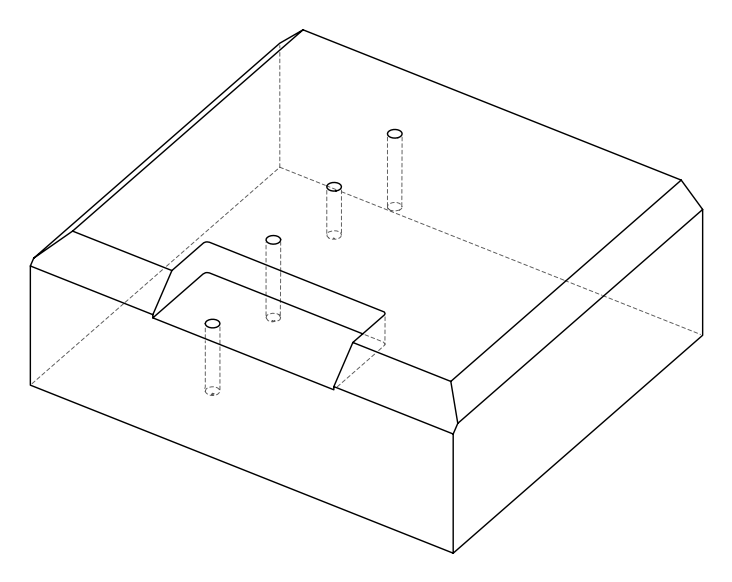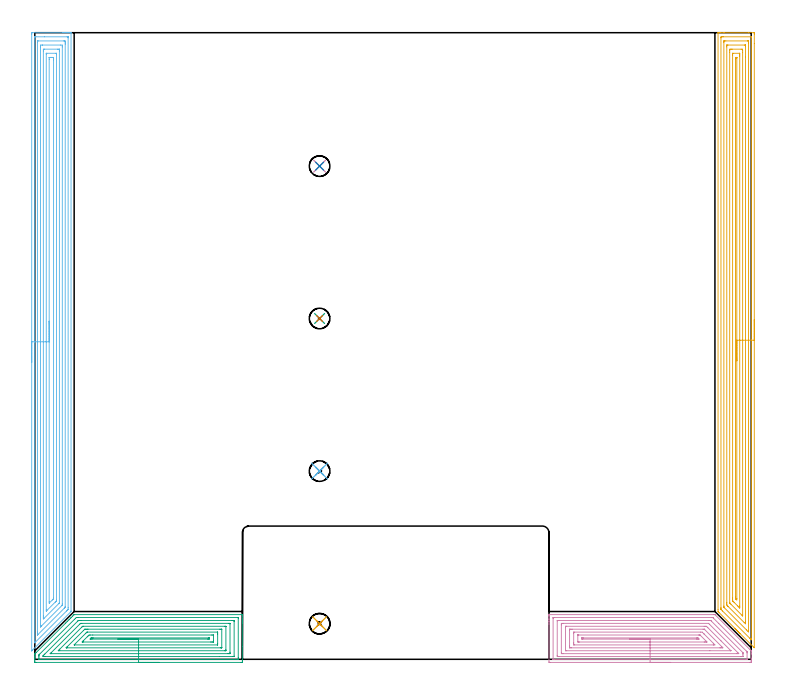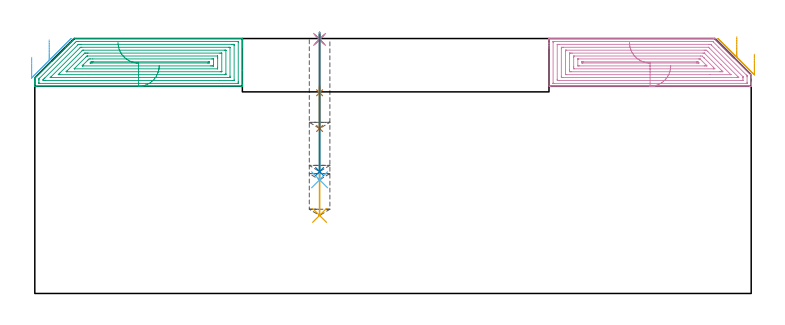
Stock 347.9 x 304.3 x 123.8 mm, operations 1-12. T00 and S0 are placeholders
(PLAN: 13 operations, 3 tool changes, 208.3 min)
(1 SPOT_DRILL | STEP1POCKET | NXT0321_9005460120000 | 0.03 min | 2816 mm3)
(2 SPOT_DRILL_1 | STEP1POCKET_1 | NXT0321_9005460120000 | 0.03 min | 1 mm3)
(3 SPOT_DRILL_2 | STEP1POCKET_2 | NXT0321_9005460120000 | 0.03 min | 1 mm3)
(4 SPOT_DRILL_3 | STEP1POCKET_3 | NXT0321_9005460120000 | 0.03 min | 5 mm3)
(5 DRILL_BLIND_HOLE_INTO_CENTER | STEP1POCKET | UGT0301_032 | 0.25 min | 4591 mm3)
(6 DRILL_BLIND_HOLE_INTO_CENTER_1 | STEP1POCKET_1 | UGT0301_032 | 0.28 min | 5210 mm3)
(7 DRILL_BLIND_HOLE_INTO_CENTER_2 | STEP1POCKET_2 | UGT0301_032 | 0.18 min | 3263 mm3)
(8 DRILL_BLIND_HOLE_INTO_CENTER_3 | STEP1POCKET_3 | UGT0301_032 | 0.27 min | 4898 mm3)
(9 AREA_MILL | FG_CHAMFER_SURFACE | UGT0205_001 | 6.94 min | 29267 mm3)
(10 AREA_MILL_1 | FG_CHAMFER_SURFACE_1 | UGT0205_001 | 6.83 min | 28598 mm3)
(11 AREA_MILL_2 | FG_CHAMFER_SURFACE_2 | UGT0205_001 | 16.46 min | 44478 mm3)
(12 AREA_MILL_3 | FG_CHAMFER_SURFACE_3 | UGT0205_001 | 16.64 min | 52494 mm3)
(13 MILL_SLOT | SLOT_PARTIAL_RECTANGULAR | NXT0201_008 | Follow Part, ap 1.5, ae 75% | 160.34 min | 242126 mm3)
(TOOL NXT0321_9005460120000 | NC Spot Drill, 142deg, 12mm, Carbide, Uncoated | D12 PA142 FL30 Z2)
(TOOL UGT0301_032 | Twist Drill 10 mm | D10 PA118 FL87 Z2)
(TOOL UGT0205_001 | Chamfer Mill 20 x 3 x 45 deg. | D20 FL50 Z2)
(TOOL NXT0201_008 | ENDMILL 6mm [2P460-0600-NA 1630] | D6 FL26 Z6)
(OP 1 SPOT_DRILL)
G17 G21 G94 G90
T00 M6
G54
G17 G0 G90 X138.3 Y17.3 S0 M3
G43 Z133.8 H0
G94 G81 G98 Z97.47 F250. R100.9
G80
M5
M2
(OP 2 SPOT_DRILL_1)
G17 G21 G94 G90
T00 M6
G54
G17 G0 G90 X138.3 Y91.4 S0 M3
G43 Z133.8 H0
G94 G81 G98 Z123.37 F250. R126.8
G80
M5
M2
(OP 3 SPOT_DRILL_2)
G17 G21 G94 G90
T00 M6
G54
G17 G0 G90 X138.3 Y165.5 S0 M3
G43 Z133.8 H0
G94 G81 G98 Z123.37 F250. R126.8
G80
M5
M2
(OP 4 SPOT_DRILL_3)
G17 G21 G94 G90
T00 M6
G54
G17 G0 G90 X138.3 Y239.5 S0 M3
G43 Z133.8 H0
G94 G81 G98 Z123.37 F250. R126.8
G80
M5
M2
(OP 5 DRILL_BLIND_HOLE_INTO_CENTER)
G17 G21 G94 G90
T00 M6
G54
G17 G0 G90 X138.3 Y17.3 S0 M3
G43 Z133.8 H0
G94 G81 G98 Z37.9 F250. R99.9
G80
M5
M2
(OP 6 DRILL_BLIND_HOLE_INTO_CENTER_1)
G17 G21 G94 G90
T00 M6
G54
G17 G0 G90 X138.3 Y91.4 S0 M3
G43 Z133.8 H0
G94 G81 G98 Z55.2 F250. R125.8
G80
M5
M2
(OP 7 DRILL_BLIND_HOLE_INTO_CENTER_2)
G17 G21 G94 G90
T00 M6
G54
G17 G0 G90 X138.3 Y165.5 S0 M3
G43 Z133.8 H0
G94 G81 G98 Z80.1 F250. R125.8
G80
M5
M2
(OP 8 DRILL_BLIND_HOLE_INTO_CENTER_3)
G17 G21 G94 G90
T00 M6
G54
G17 G0 G90 X138.3 Y239.5 S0 M3
G43 Z133.8 H0
G94 G81 G98 Z59.2 F250. R125.8
G80
M5
M2
(OP 9 AREA_MILL)
G17 G21 G94 G90
T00 M6
G54
G17 G0 G90 X60.4 Y-1.5 S1061 M3
G43 Z133.8 H0
Z110.6
G94 G1 X60.362 Z109.728 F250.
X60.248 Z108.864
X60.059 Z108.012
X59.797 Z107.18
X59.463 Z106.374
X59.06 Z105.6
X58.592 Z104.864
X58.06 Z104.172
X57.471 Z103.529
X56.828 Z102.94
X56.136 Z102.408
X55.4 Z101.94
X54.626 Z101.537
X53.82 Z101.203
X52.988 Z100.941
X52.136 Z100.752
X51.272 Z100.638
X50.4 Z100.6
X0.569
X0.054 Y-1.493 Z100.602
X0.008 Y-1.49 Z100.604
X0. Y-0.98 Z101.114
Y-0.34 Z101.757
Y-0.093 Z102.003
Y0.546 Z102.643
Y0.793 Z102.889
Y1.287 Z103.386
Y2.072 Z104.171
X0.008 Y2.566 Z104.664
X0.01 Y2.599 Z104.696
X0.124 Y2.726 Z104.822
X0.259 Y2.861 Z104.957
X0.606 Y3.207 Z105.306
X14.831 Y17.431 Z119.531
X15.032 Y17.634 Z119.731
X15.707 Y18.307 Z120.407
X15.919 Y18.521 Z120.617
X16.583 Y19.183 Z121.283
X16.805 Y19.407 Z121.503
X17.459 Y20.059 Z122.159
X17.691 Y20.293 Z122.389
X18.335 Y20.935 Z123.035
X18.366 Y20.966 Z123.066
X19.023 Y21.623 Z123.722
X19.069 Y21.668 Z123.762
X19.105 Y21.698 Z123.785
X19.256 Y21.7 Z123.8
X100.676
X100.787 Y21.697 Z123.789
X100.794 Y21.68 Z123.771
X100.796 Y21.666 Z123.758
X100.799 Y21.412 Z123.511
Y20.689 Z122.789
Y19.897 Z121.996
Y19.407 Z121.503
Y19.162 Z121.259
Y18.521 Z120.617
Y18.275 Z120.373
Y17.634 Z119.728
X100.8 Y6.271 Z108.368
Y-0.66 Z101.437
X100.797 Y-0.98 Z101.117
X100.792 Y-1.491 Z100.605
X100.747 Y-1.494 Z100.603
X100.231 Y-1.5 Z100.6
X50.4
Y-0.086 Z102.014
X2.341
X2.128 Y-0.082 Z102.018
X2.024 Y-0.079 Z102.021
X2.009 Y-0.075 Z102.025
X2.006 Y-0.059 Z102.041
X2.003 Y-0.029 Z102.071
X2.001 Y0.042 Z102.142
X2. Y0.254 Z102.354
Y1.14 Z103.24
X2.002 Y1.679 Z103.779
X2.004 Y2.023 Z104.123
X2.01 Y2.14 Z104.24
X2.083 Y2.221 Z104.321
X2.349 Y2.498 Z104.598
X19.256 Y19.406 Z121.506
X19.704 Y19.847 Z121.947
X20.145 Y20.279 Z122.379
X20.157 Y20.282 Z122.382
X21.035 Y20.286 Z122.386
X98.459
X98.672 Y20.282 Z122.382
X98.776 Y20.279 Z122.379
X98.79 Y20.275 Z122.375
X98.793 Y20.258 Z122.358
X98.797 Y20.229 Z122.329
X98.798 Y20.159 Z122.259
X98.799 Y19.947 Z122.047
Y0.793 Z102.893
X98.797 Y0.448 Z102.548
X98.79 Y0.099 Z102.199
X98.773 Y-0.079 Z102.021
X98.672 Y-0.082 Z102.018
X98.444 Y-0.086 Z102.014
X50.4
Y1.328 Z103.428
X5.018 Y1.329 Z103.429
X4.667 Y1.33 Z103.43
X4.128 Y1.334 Z103.434
X4.021 Y1.335 Z103.435
X4.01 Y1.552 Z103.652
Y1.679 Z103.779
X4.059 Y1.748 Z103.848
X4.128 Y1.825 Z103.925
X4.498 Y2.198 Z104.298
X4.865 Y2.566 Z104.666
X20.928 Y18.628 Z120.728
X21.035 Y18.733 Z120.833
X21.175 Y18.864 Z120.964
X21.304 Y18.866 Z120.966
X21.574 Y18.87 Z120.97
X21.925 Y18.871 Z120.971
X22.463
X95.782
X96.321 Y18.87 Z120.97
X96.672 Y18.867 Z120.967
X96.779 Y18.865 Z120.965
X96.791 Y18.647 Z120.747
X96.796 Y18.521 Z120.621
X96.799 Y18.394 Z120.494
Y1.553 Z103.653
X96.794 Y1.424 Z103.524
X96.79 Y1.344 Z103.444
X96.758 Y1.335 Z103.435
X96.672 Y1.334 Z103.434
X96.133 Y1.329 Z103.429
X89.639 Y1.328 Z103.428
X50.4
Y2.743 Z104.843
X8.006
X7.688 Y2.744 Z104.844
X7.507 Y2.746 Z104.846
X7.504 Y2.748 Z104.848
X7.503 Y2.75 Z104.85
X7.51 Y2.76 Z104.86
X7.688 Y2.939 Z105.039
X7.945 Y3.196 Z105.296
X21.925 Y17.175 Z119.275
X22.159 Y17.401 Z119.501
X22.204 Y17.443 Z119.543
X22.282 Y17.45 Z119.55
X22.459 Y17.453 Z119.553
X22.815 Y17.456 Z119.556
X94.18 Y17.457 Z119.557
X94.745 Y17.455 Z119.555
X94.777 Y17.453 Z119.553
X94.788 Y17.451 Z119.551
X94.791 Y17.436 Z119.536
X94.796 Y17.352 Z119.452
X94.798 Y17.181 Z119.281
X94.8 Y3.452 Z105.552
X94.797 Y3.055 Z105.155
X94.794 Y2.856 Z104.956
X94.79 Y2.759 Z104.859
X94.782 Y2.749 Z104.849
X94.761 Y2.747 Z104.847
X94.713 Y2.744 Z104.844
X94.002 Y2.743 Z104.843
X93.825
X50.4
Y4.157 Z106.257
X12.137
X11.426 Y4.161 Z106.261
X11.415 Y4.163 Z106.263
X11.398 Y4.188 Z106.288
X11.543 Y4.339 Z106.439
X11.837 Y4.637 Z106.737
X12.137 Y4.939 Z107.039
X22.938 Y15.739 Z117.839
X23.061 Y15.861 Z117.961
X23.193 Y15.987 Z118.087
X23.24 Y16.03 Z118.13
X23.341 Y16.036 Z118.136
X23.524 Y16.041 Z118.141
X23.705 Y16.042 Z118.142
X92.222 Y16.043 Z118.143
X92.405 Y16.041 Z118.141
X92.768 Y16.036 Z118.136
X92.791 Y16.032 Z118.132
X92.794 Y16.022 Z118.122
X92.797 Y15.994 Z118.094
X92.799 Y15.943 Z118.043
Y15.861 Z117.961
Y4.65 Z106.75
X92.797 Y4.339 Z106.439
X92.793 Y4.195 Z106.295
X92.79 Y4.166 Z106.266
X92.709 Y4.162 Z106.262
X92.587 Y4.159 Z106.259
X92.405 Y4.157 Z106.257
X92.222
X50.4
Y5.571 Z107.671
X15.696 Y5.572 Z107.672
X15.346 Y5.574 Z107.674
X15.274 Y5.577 Z107.677
X15.239 Y5.58 Z107.68
X15.263 Y5.609 Z107.709
X15.285 Y5.634 Z107.734
X15.511 Y5.862 Z107.962
X15.696 Y6.049 Z108.149
X23.72 Y14.073 Z116.173
X24.167 Y14.515 Z116.615
X24.231 Y14.576 Z116.676
X24.269 Y14.61 Z116.71
X24.325 Y14.622 Z116.722
X24.595 Y14.625 Z116.725
X24.943 Y14.628 Z116.728
X25.484 Y14.629 Z116.729
X25.832
X89.901
X90.443 Y14.628 Z116.728
X90.793 Y14.626 Z116.726
X90.795 Y14.625 Z116.725
X90.798 Y14.621 Z116.721
X90.799 Y5.756 Z107.856
X90.797 Y5.637 Z107.737
X90.793 Y5.595 Z107.695
X90.789 Y5.577 Z107.677
X90.78 Y5.576 Z107.676
X90.714 Y5.573 Z107.673
X90.443 Y5.572 Z107.672
X90.095 Y5.571 Z107.671
X50.4
Y6.985 Z109.085
X19.267 Y6.986 Z109.086
X19.256
X19.107 Y6.998 Z109.098
X19.178 Y7.075 Z109.175
X19.256 Y7.157 Z109.257
X24.595 Y12.497 Z114.597
X24.95 Y12.848 Z114.948
X25.311 Y13.202 Z115.302
X25.473 Y13.214 Z115.314
X25.484
X88.651
X88.663 Y13.213 Z115.313
X88.789 Y13.202 Z115.302
X88.795 Y13.071 Z115.171
X88.799 Y12.316 Z114.416
Y12.18 Z114.28
Y7.749 Z109.849
X88.79 Y6.998 Z109.098
X88.674 Y6.987 Z109.087
X88.663 Y6.986 Z109.086
X50.4 Y6.985 Z109.085
Y8.4 Z110.5
X23.705
X23.186 Y8.401 Z110.501
X23.094 Y8.403 Z110.503
X23.001 Y8.406 Z110.506
X23.073 Y8.514 Z110.614
X23.321 Y8.77 Z110.87
X23.511 Y8.963 Z111.063
X23.705 Y9.158 Z111.258
X25.484 Y10.938 Z113.038
X25.731 Y11.184 Z113.284
X25.981 Y11.43 Z113.53
X26.181 Y11.622 Z113.722
X26.374 Y11.793 Z113.893
X26.894 Y11.798 Z113.898
X28.154 Y11.8 Z113.9
X85.994
X86.515 Y11.797 Z113.897
X86.704 Y11.793 Z113.893
X86.79 Y11.787 Z113.887
X86.798 Y11.515 Z113.615
X86.799 Y8.77 Z110.87
X86.797 Y8.57 Z110.67
X86.794 Y8.47 Z110.57
X86.79 Y8.421 Z110.521
X86.781 Y8.406 Z110.506
X86.738 Y8.405 Z110.505
X86.364 Y8.401 Z110.501
X85.994 Y8.4 Z110.5
X85.476
X50.4
Y9.814 Z111.914
X27.791
X27.264 Y9.815 Z111.915
X27.104 Y9.816 Z111.916
X26.839 Y9.82 Z111.92
X26.964 Y9.956 Z112.056
X27.117 Y10.116 Z112.216
X27.264 Y10.266 Z112.366
X27.358 Y10.353 Z112.453
X27.385 Y10.377 Z112.477
X27.428 Y10.38 Z112.48
X27.579 Y10.383 Z112.483
X28.154 Y10.386 Z112.486
X28.312
X84.372
X84.628 Y10.384 Z112.484
X84.755 Y10.381 Z112.481
X84.781 Y10.38 Z112.48
X84.79 Y10.366 Z112.466
X84.792 Y10.326 Z112.426
X84.791 Y9.969 Z112.069
X84.779 Y9.821 Z111.921
X84.214 Y9.815 Z111.915
X84.056 Y9.814 Z111.914
X50.4
X49.528 Z111.952
X48.664 Z112.066
X47.812 Z112.254
X46.98 Z112.517
X46.174 Z112.851
X45.4 Z113.253
X44.664 Z113.722
X43.972 Z114.253
X43.329 Z114.843
X42.74 Z115.486
X42.208 Z116.178
X41.74 Z116.914
X41.337 Z117.688
X41.003 Z118.493
X40.741 Z119.326
X40.552 Z120.177
X40.438 Z121.042
X40.4 Z121.914
G0 Z133.8
M5
M2
(OP 10 AREA_MILL_1)
G17 G21 G94 G90
T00 M6
G54
G17 G0 G90 X308.8 Y-1.5 S1061 M3
G43 Z133.8 H0
Z110.6
G94 G1 X308.762 Z109.728 F250.
X308.648 Z108.863
X308.459 Z108.012
X308.197 Z107.18
X307.863 Z106.374
X307.46 Z105.6
X306.991 Z104.864
X306.46 Z104.172
X305.871 Z103.529
X305.228 Z102.94
X304.536 Z102.408
X303.8 Z101.94
X303.026 Z101.537
X302.22 Z101.203
X301.388 Z100.941
X300.536 Z100.752
X299.672 Z100.638
X298.8 Z100.6
X250.276
X249.904 Y-1.496 Z100.602
X249.71 Y-1.491 Z100.605
X249.7 Y-1.293 Z100.804
Y17.061 Z119.156
Y17.634 Z119.728
Y18.26 Z120.357
Y18.521 Z120.617
Y19.147 Z121.243
Y19.407 Z121.503
Y19.928 Z122.027
Y20.659 Z122.758
Y21.18 Z123.278
Y21.395 Z123.493
X249.707 Y21.679 Z123.77
X249.71 Y21.697 Z123.788
X249.831 Y21.7 Z123.8
X329.517
X330.295 Y21.694 Z123.791
X330.374 Y21.626 Z123.725
X347.877 Y4.125 Z106.222
X347.89 Y4.1 Z106.197
X347.9 Y4.078 Z106.175
Y3.087 Z105.186
Y2.566 Z104.661
Y0.533 Z102.63
Y-0.093 Z102.001
Y-0.667 Z101.428
X347.897 Y-0.98 Z101.116
X347.892 Y-1.491 Z100.605
X347.84 Y-1.493 Z100.603
X347.324 Y-1.5 Z100.6
X298.8
Y-0.086 Z102.014
X252.057
X251.836 Y-0.083 Z102.017
X251.73 Y-0.08 Z102.02
X251.712 Y-0.079 Z102.021
X251.708 Y-0.064 Z102.036
X251.704 Y-0.032 Z102.068
X251.701 Y0.043 Z102.143
X251.7 Y19.762 Z121.862
X251.703 Y20.117 Z122.217
X251.706 Y20.218 Z122.318
X251.71 Y20.275 Z122.375
X251.728 Y20.279 Z122.379
X251.836 Y20.282 Z122.382
X252.064 Y20.286 Z122.386
X328.627
X329.076 Y20.284 Z122.384
X329.186 Y20.282 Z122.382
X329.239 Y20.279 Z122.379
X329.264 Y20.274 Z122.374
X329.301 Y20.24 Z122.34
X329.517 Y20.031 Z122.131
X332.147 Y17.403 Z119.503
X345.543 Y4.006 Z106.106
X345.815 Y3.726 Z105.826
X345.881 Y3.657 Z105.757
X345.89 Y3.57 Z105.67
X345.894 Y3.452 Z105.552
X345.899 Y3.098 Z105.198
X345.9 Y0.438 Z102.538
X345.897 Y0.083 Z102.183
X345.894 Y-0.018 Z102.082
X345.89 Y-0.076 Z102.024
X345.872 Y-0.079 Z102.021
X345.764 Y-0.082 Z102.018
X345.536 Y-0.086 Z102.014
X298.8
Y1.328 Z103.428
X254.728 Y1.329 Z103.429
X254.189 Y1.33 Z103.43
X253.837 Y1.333 Z103.433
X253.729 Y1.335 Z103.435
X253.71 Y1.543 Z103.643
X253.704 Y1.679 Z103.779
X253.701 Y1.816 Z103.916
Y18.656 Z120.756
X253.709 Y18.794 Z120.894
X253.715 Y18.865 Z120.965
X253.75 Y18.867 Z120.967
X253.837 Y18.869 Z120.969
X254.375 Y18.871 Z120.971
X254.728
X327.384
X327.736
X328.089 Y18.867 Z120.967
X328.188 Y18.864 Z120.964
X328.233 Y18.856 Z120.956
X328.26 Y18.833 Z120.933
X328.368 Y18.73 Z120.83
X328.58 Y18.521 Z120.621
X343.763 Y3.338 Z105.438
X343.854 Y3.239 Z105.339
X343.874 Y3.215 Z105.315
X343.89 Y3.158 Z105.258
X343.895 Y2.976 Z105.076
X343.899 Y2.703 Z104.803
X343.9 Y2.566 Z104.666
X343.899 Y1.544 Z103.644
X343.891 Y1.406 Z103.506
X343.885 Y1.335 Z103.435
X343.85 Y1.333 Z103.433
X343.763 Y1.331 Z103.431
X343.225 Y1.329 Z103.429
X342.872 Y1.328 Z103.428
X298.8
Y2.743 Z104.843
X256.508
X256.33 Y2.744 Z104.844
X255.763 Y2.75 Z104.85
X255.71 Y2.76 Z104.86
X255.705 Y2.843 Z104.943
X255.702 Y3.019 Z105.119
X255.7 Y3.371 Z105.471
Y16.748 Z118.848
X255.702 Y17.15 Z119.25
X255.705 Y17.351 Z119.451
X255.71 Y17.445 Z119.545
X255.803 Y17.451 Z119.551
X256.508 Y17.457 Z119.557
X256.686
X327.113
X327.157 Y17.454 Z119.554
X327.175 Y17.451 Z119.551
X327.217 Y17.422 Z119.522
X327.566 Y17.083 Z119.183
X327.736 Y16.915 Z119.015
X341.306 Y3.345 Z105.445
X341.515 Y3.132 Z105.232
X341.882 Y2.754 Z104.854
X341.798 Y2.749 Z104.849
X341.092 Y2.743 Z104.843
X340.914
X298.8
Y4.157 Z106.257
X258.289
X258.107 Y4.158 Z106.258
X257.742 Y4.164 Z106.264
X257.708 Y4.166 Z106.266
X257.706 Y4.175 Z106.275
X257.702 Y4.203 Z106.303
X257.7 Y4.255 Z106.355
Y4.339 Z106.439
Y15.561 Z117.661
X257.705 Y15.861 Z117.961
X257.71 Y16.007 Z118.107
X257.714 Y16.036 Z118.136
X257.803 Y16.039 Z118.139
X257.924 Y16.042 Z118.142
X258.107 Y16.043 Z118.143
X258.289
X325.065
X325.774 Y16.042 Z118.142
X325.956 Y16.04 Z118.14
X326.133 Y16.036 Z118.136
X326.328 Y15.861 Z117.961
X326.846 Y15.354 Z117.454
X333.245 Y8.957 Z111.057
X337.974 Y4.228 Z106.328
X338.012 Y4.187 Z106.287
X338.03 Y4.164 Z106.264
Y4.162 Z106.262
X338.016 Y4.16 Z106.26
X337.895 Y4.158 Z106.258
X327.848 Y4.157 Z106.257
X298.8
Y5.571 Z107.671
X260.612
X260.07 Y5.573 Z107.673
X259.716 Y5.577 Z107.677
X259.71 Y5.58 Z107.68
X259.703 Y5.59 Z107.69
X259.701 Y6.111 Z108.211
X259.7 Y6.479 Z108.579
Y14.089 Z116.189
X259.702 Y14.455 Z116.555
X259.707 Y14.579 Z116.679
X259.71 Y14.618 Z116.718
X259.733 Y14.622 Z116.722
X259.799 Y14.624 Z116.724
X260.07 Y14.628 Z116.728
X260.418 Y14.629 Z116.729
X260.96
X324.523
X325.065 Y14.627 Z116.727
X325.1 Y14.625 Z116.725
X325.116 Y14.622 Z116.722
X325.134 Y14.608 Z116.708
X325.213 Y14.536 Z116.636
X325.364 Y14.387 Z116.487
X333.64 Y6.111 Z108.211
X333.969 Y5.779 Z107.879
X334.159 Y5.578 Z107.678
X333.969 Y5.575 Z107.675
X333.62 Y5.573 Z107.673
X333.078 Y5.571 Z107.671
X332.731
X298.8
Y6.985 Z109.085
X261.862 Y6.986 Z109.086
X261.851 Y6.987 Z109.087
X261.71 Y6.998 Z109.098
X261.704 Y7.143 Z109.243
X261.7 Y7.884 Z109.984
Y8.034 Z110.134
X261.701 Y12.465 Z114.565
X261.71 Y13.202 Z115.302
X261.839 Y13.213 Z115.313
X261.851 Y13.214 Z115.314
X323.285
X324.089 Y13.202 Z115.302
X324.175 Y13.122 Z115.222
X324.987 Y12.316 Z114.416
X325.065 Y12.238 Z114.338
X329.517 Y7.785 Z109.885
X330.293 Y6.998 Z109.098
X329.529 Y6.985 Z109.085
X329.517
X298.8
Y8.4 Z110.5
X264.522
X264.002 Y8.401 Z110.501
X263.802 Y8.404 Z110.504
X263.713 Y8.406 Z110.506
X263.701 Y8.701 Z110.801
Y11.634 Z113.734
X263.703 Y11.736 Z113.836
X263.707 Y11.786 Z113.886
X263.709 Y11.793 Z113.893
X263.728 Y11.796 Z113.896
X263.777 Y11.798 Z113.898
X264.149 Y11.8 Z113.9
X322.394
X322.914 Y11.798 Z113.898
X323.005 Y11.796 Z113.896
X323.046 Y11.794 Z113.894
X323.139 Y11.707 Z113.807
X323.285 Y11.568 Z113.668
X326.082 Y8.77 Z110.87
X326.206 Y8.642 Z110.742
X326.434 Y8.406 Z110.506
X326.324 Y8.404 Z110.504
X325.956 Y8.401 Z110.501
X325.438 Y8.4 Z110.5
X325.065
X298.8
Y9.814 Z111.914
X266.144
X265.884 Y9.818 Z111.918
X265.756 Y9.821 Z111.921
X265.71 Y9.83 Z111.93
X265.708 Y9.871 Z111.971
X265.701 Y10.255 Z112.355
X265.704 Y10.318 Z112.418
X265.709 Y10.363 Z112.463
X265.713 Y10.38 Z112.48
X265.725 Y10.381 Z112.481
X265.877 Y10.384 Z112.484
X266.185 Y10.386 Z112.486
X266.302
X321.504
X321.663 Y10.385 Z112.485
X321.948 Y10.379 Z112.479
X322.015 Y10.377 Z112.477
X322.063 Y10.334 Z112.434
X322.124 Y10.276 Z112.376
X322.394 Y10.006 Z112.106
X322.523 Y9.869 Z111.969
X322.551 Y9.82 Z111.92
X322.394 Y9.817 Z111.917
X322.235 Y9.815 Z111.915
X321.661 Y9.814 Z111.914
X321.504
X298.8
X297.928 Z111.952
X297.063 Z112.066
X296.212 Z112.254
X295.38 Z112.517
X294.574 Z112.851
X293.8 Z113.253
X293.064 Z113.722
X292.372 Z114.253
X291.729 Z114.843
X291.14 Z115.486
X290.608 Z116.178
X290.14 Z116.914
X289.737 Z117.688
X289.403 Z118.493
X289.141 Z119.326
X288.952 Z120.177
X288.838 Z121.042
X288.8 Z121.914
G0 Z133.8
M5
M2
(OP 11 AREA_MILL_2)
G17 G21 G94 G90
T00 M6
G54
G17 G0 G90 X349.4 Y164.95 S1061 M3
G43 Z133.8 H0
Z116.2
G94 G1 Y164.912 Z115.328 F250.
Y164.798 Z114.463
Y164.609 Z113.612
Y164.347 Z112.78
Y164.013 Z111.974
Y163.61 Z111.2
Y163.142 Z110.464
Y162.61 Z109.772
Y162.021 Z109.129
Y161.378 Z108.54
Y160.686 Z108.008
Y159.95 Z107.54
Y159.176 Z107.137
Y158.37 Z106.803
Y157.538 Z106.541
Y156.686 Z106.352
Y155.822 Z106.238
Y154.95 Z106.2
Y5.771
X349.393 Y5.619 Z106.206
X349.23 Y5.771 Z106.369
X342.529 Y12.47 Z113.069
X342.361 Y12.637 Z113.234
X342.198 Y12.801 Z113.4
X342.082 Y12.917 Z113.516
X341.921 Y13.077 Z113.674
X341.764 Y13.235 Z113.834
X341.635 Y13.363 Z113.962
X341.48 Y13.517 Z114.115
X341.33 Y13.669 Z114.268
X341.189 Y13.81 Z114.409
X341.04 Y13.958 Z114.555
X340.896 Y14.103 Z114.702
X340.742 Y14.257 Z114.856
X340.6 Y14.398 Z114.996
X340.462 Y14.537 Z115.136
X340.296 Y14.703 Z115.302
X340.16 Y14.838 Z115.436
X340.028 Y14.971 Z115.57
X332.257 Y22.743 Z123.343
X331.813 Y23.19 Z123.787
X331.807 Y23.2 Z123.793
X331.8 Y24.083 Z123.8
Y304.13
X331.798 Y304.297 Z123.792
X331.799 Y304.298
X332.132 Y304.3 Z123.468
X332.445 Z123.155
X333.117 Z122.478
X334.333 Z121.264
X334.878 Z120.717
X346.695 Z108.903
X348.964 Z106.634
X349.238 Y304.298 Z106.359
X349.392 Y304.29 Z106.206
X349.399 Y304.134 Z106.199
X349.4 Y303.683 Z106.2
Y299.035
Y154.95
X347.986 Z107.614
Y9.89
X347.979 Y9.489 Z107.621
X347.968 Y9.493 Z107.632
X347.928 Y9.527 Z107.672
X347.891 Y9.561 Z107.709
X347.659 Y9.79 Z107.941
X347.203 Y10.247 Z108.397
X333.997 Y23.453 Z121.603
X333.369 Y24.083 Z122.231
X333.278 Y24.179 Z122.322
X333.225 Y24.237 Z122.375
X333.221 Y24.283 Z122.379
X333.218 Y24.48 Z122.382
X333.215 Y24.877 Z122.385
X333.214 Y24.976 Z122.386
X333.215 Y301.797 Z122.385
X333.216 Y301.896 Z122.384
X333.221 Y302.284 Z122.379
X333.604 Y302.295 Z121.996
X333.997 Y302.298 Z121.603
X334.48 Y302.3 Z121.12
X347.894 Y302.299 Z107.706
X347.926 Y302.298 Z107.674
X347.958 Y302.294 Z107.642
X347.979 Y302.29 Z107.621
X347.98 Y302.265 Z107.62
X347.985 Y301.996 Z107.615
X347.986 Y154.95 Z107.614
X346.572 Z109.028
X346.571 Y14.005 Z109.029
X346.566 Y13.363 Z109.034
X346.565 Y13.354 Z109.035
X346.544 Y13.363 Z109.056
X346.322 Y13.579 Z109.278
X345.642 Y14.257 Z109.958
X334.878 Y25.022 Z120.722
X334.669 Y25.234 Z120.931
X334.645 Y25.262 Z120.955
X334.635 Y25.275 Z120.965
X334.633 Y25.314 Z120.967
X334.63 Y25.448 Z120.97
X334.629 Y25.617 Z120.971
X334.628 Y25.87 Z120.972
X334.629 Y299.469 Z120.971
X334.631 Y300.11 Z120.969
X334.633 Y300.236 Z120.967
X334.636 Y300.289 Z120.964
X334.695 Y300.295 Z120.905
X334.878 Y300.298 Z120.722
X335.571 Y300.3 Z120.029
X346.135 Z109.465
X346.322 Y300.297 Z109.278
X346.51 Y300.292 Z109.09
X346.558 Y300.29 Z109.042
X346.565 Y300.259 Z109.035
X346.568 Y300.194 Z109.032
X346.57 Y300.11 Z109.03
X346.571 Y299.857 Z109.029
X346.572 Y299.216 Z109.028
Y154.95
X345.157 Z110.443
Y18.12
X345.155 Y17.83 Z110.445
X345.15 Y17.233 Z110.45
X344.562 Y17.789 Z111.038
X344.519 Y17.83 Z111.081
X336.638 Y25.711 Z118.962
X336.481 Y25.87 Z119.119
X336.319 Y26.041 Z119.281
X336.05 Y26.328 Z119.55
X336.046 Y26.47 Z119.554
X336.044 Y26.763 Z119.556
X336.043 Y27.367 Z119.557
Y27.656
Y297.43
X336.046 Y298.03 Z119.554
X336.05 Y298.235 Z119.55
X336.055 Y298.29 Z119.545
X336.103 Y298.293 Z119.497
X336.21 Y298.296 Z119.39
X336.638 Y298.3 Z118.962
X344.585 Z111.015
X344.992 Y298.296 Z110.608
X345.094 Y298.293 Z110.506
X345.141 Y298.29 Z110.459
X345.15 Y298.263 Z110.45
X345.152 Y298.166 Z110.448
X345.156 Y297.72 Z110.444
X345.157 Y292.392 Z110.443
Y154.95
X343.743 Z111.857
Y21.341
X343.736 Y21.081 Z111.864
X343.724 Y21.086 Z111.876
X343.681 Y21.124 Z111.919
X343.396 Y21.403 Z112.204
X338.035 Y26.763 Z117.565
X337.519 Y27.283 Z118.081
X337.476 Y27.331 Z118.124
X337.467 Y27.342 Z118.133
X337.463 Y27.385 Z118.137
X337.459 Y27.468 Z118.141
X337.457 Y27.593 Z118.143
Y27.656
Y294.813
X337.461 Y295.643 Z118.139
X337.463 Y295.7 Z118.137
X337.519 Y296.29 Z118.081
X337.756 Y296.296 Z117.844
X338.399 Y296.299 Z117.201
X338.632 Y296.3 Z116.968
X343.036 Y296.299 Z112.564
X343.681 Y296.29 Z111.919
X343.737 Y295.643 Z111.863
X343.74 Y295.584 Z111.86
X343.743 Y294.75 Z111.857
Y294.687
Y154.95
X342.329 Z113.271
Y25.87
X342.327 Y25.457 Z113.273
X342.323 Y24.976 Z113.277
X342.322 Y24.943 Z113.278
X342.279 Y24.976 Z113.321
X341.921 Y25.329 Z113.679
X341.378 Y25.87 Z114.222
X339.591 Y27.656 Z116.009
X339.279 Y27.969 Z116.321
X338.992 Y28.259 Z116.608
X338.921 Y28.334 Z116.679
X338.888 Y28.372 Z116.712
X338.878 Y28.413 Z116.722
X338.876 Y28.549 Z116.724
X338.872 Y28.963 Z116.728
X338.871 Y29.443 Z116.729
Y29.857
Y293.377
X338.873 Y293.857 Z116.727
X338.876 Y294.266 Z116.724
X338.878 Y294.289 Z116.722
X338.898 Y294.292 Z116.702
X338.952 Y294.296 Z116.648
X339.061 Y294.299 Z116.539
X342.183 Z113.417
X342.26 Y294.297 Z113.34
X342.305 Y294.292 Z113.295
X342.322 Y294.288 Z113.278
X342.323 Y294.27 Z113.277
X342.327 Y293.857 Z113.273
X342.329 Y293.443 Z113.271
Y292.963
Y154.95
X340.915 Z114.685
X340.914 Y29.571 Z114.686
X340.913 Y29.443 Z114.687
X340.908 Y28.822 Z114.692
X340.604 Y29.105 Z114.996
X340.431 Y29.273 Z115.169
X340.345 Y29.361 Z115.255
X340.304 Y29.405 Z115.296
X340.292 Y29.443 Z115.308
X340.285 Y30.336 Z115.315
Y291.304
X340.287 Y291.942 Z115.313
X340.288 Y292.07 Z115.312
X340.292 Y292.228 Z115.308
X340.304 Y292.29 Z115.296
X340.374 Y292.294 Z115.226
X340.487 Y292.297 Z115.113
X340.814 Y292.299 Z114.786
X340.877 Y292.295 Z114.723
X340.896 Y292.291 Z114.704
X340.908 Y292.286 Z114.692
X340.91 Y292.261 Z114.69
X340.913 Y292.199 Z114.687
X340.915 Y292.07 Z114.685
Y291.943
Y154.95
Y154.078 Z114.723
Y153.214 Z114.837
Y152.362 Z115.026
Y151.53 Z115.288
Y150.724 Z115.622
Y149.95 Z116.025
Y149.214 Z116.494
Y148.522 Z117.025
Y147.879 Z117.614
Y147.29 Z118.257
Y146.758 Z118.95
Y146.29 Z119.685
Y145.887 Z120.459
Y145.553 Z121.265
Y145.291 Z122.097
Y145.102 Z122.949
Y144.988 Z123.814
Y144.95 Z124.685
G0 Z133.8
M5
M2
(OP 12 AREA_MILL_3)
G17 G21 G94 G90
T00 M6
G54
G17 G0 G90 X-1.5 Y144.2 S1061 M3
G43 Z133.8 H0
Z114.7
G94 G1 Y144.238 Z113.828 F250.
Y144.352 Z112.963
Y144.541 Z112.112
Y144.803 Z111.28
Y145.137 Z110.474
Y145.54 Z109.7
Y146.008 Z108.964
Y146.539 Z108.272
Y147.129 Z107.629
Y147.772 Z107.04
Y148.464 Z106.508
Y149.2 Z106.04
Y149.974 Z105.637
Y150.78 Z105.303
Y151.612 Z105.041
Y152.463 Z104.852
Y153.328 Z104.738
Y154.2 Z104.7
Y303.694
X-1.497 Y303.973 Z104.702
X-1.492 Y304.29 Z104.706
X-1.17 Y304.3 Z105.028
X13.696 Z119.891
X14.303 Z120.497
X14.876 Z121.073
X15.196 Z121.393
X15.77 Z121.966
X16.09 Z122.285
X16.73 Z122.929
X17.158 Z123.357
X17.541 Y304.293 Z123.733
X17.597 Y304.29 Z123.788
X17.6 Y304.14 Z123.8
Y23.449
X17.598 Y23.205 Z123.787
X17.446 Y23.046 Z123.646
X-1.191 Y4.409 Z105.008
X-1.33 Y4.269 Z104.867
X-1.49 Y4.111 Z104.708
X-1.496 Y4.11 Z104.702
X-1.499 Y4.111 Z104.699
X-1.5 Y4.181 Z104.7
Y154.2
X-0.086 Z106.114
X-0.085 Y302.004 Z106.115
X-0.084 Y302.101 Z106.116
X-0.079 Y302.283 Z106.121
X0.01 Y302.29 Z106.21
X0.514 Y302.298 Z106.714
X4.755 Y302.3 Z110.955
X15.698 Z121.898
X16.09 Y302.297 Z122.29
X16.145 Y302.294 Z122.345
X16.173 Y302.291 Z122.373
X16.179 Y302.196 Z122.379
X16.184 Y302.005 Z122.384
X16.185 Y301.909 Z122.385
X16.186 Y301.813 Z122.386
X16.185 Y25.138 Z122.385
X16.181 Y24.341 Z122.381
X16.18 Y24.251 Z122.38
X16.09 Y24.151 Z122.29
X15.742 Y23.795 Z121.942
X15.399 Y23.449 Z121.599
X0.226 Y8.276 Z106.426
X0.116 Y8.17 Z106.316
X0.01 Y8.071 Z106.21
X-0.079 Y8.004 Z106.121
X-0.084 Y8.18 Z106.116
X-0.085 Y8.276 Z106.115
X-0.086 Y154.2 Z106.114
X1.328 Z107.528
X1.329 Y299.699 Z107.529
X1.331 Y300.124 Z107.531
X1.333 Y300.24 Z107.533
X1.335 Y300.289 Z107.535
X1.445 Y300.294 Z107.645
X1.622 Y300.299 Z107.822
X14.128 Z120.328
X14.303 Y300.296 Z120.503
X14.479 Y300.29 Z120.679
X14.765 Y300.27 Z120.965
X14.767 Y300.124 Z120.967
X14.77 Y299.657 Z120.97
X14.771 Y299.231 Z120.971
Y298.763
Y25.659
X14.769 Y25.446 Z120.969
X14.767 Y25.34 Z120.967
X14.765 Y25.291 Z120.965
X14.725 Y25.234 Z120.925
X14.517 Y25.02 Z120.717
X14.303 Y24.803 Z120.503
X1.572 Y12.071 Z107.772
X1.345 Y11.846 Z107.545
X1.341 Z107.541
X1.335 Z107.535
X1.334 Y11.866 Z107.534
X1.33 Y12.313 Z107.53
X1.329 Y12.739 Z107.529
X1.328 Y13.207 Z107.528
Y154.2
X2.743 Z108.943
Y297.446
X2.75 Y298.279 Z108.95
X3.584 Y298.299 Z109.784
X3.623 Y298.3 Z109.823
X12.556 Y298.299 Z118.756
X13.35 Y298.278 Z119.55
X13.357 Y297.499 Z119.557
Y297.446
Y27.019
X13.353 Y26.599 Z119.553
X13.35 Y26.39 Z119.55
X13.339 Y26.299 Z119.539
X13.29 Y26.246 Z119.49
X13.176 Y26.126 Z119.376
X3.275 Y16.223 Z109.475
X3.024 Y15.975 Z109.224
X2.773 Y15.731 Z108.973
X2.751 Y15.711 Z108.951
X2.749 Y15.768 Z108.949
X2.745 Y15.931 Z108.945
X2.743 Y16.256 Z108.943
Y16.309
Y154.2
X4.157 Z110.357
Y295.088
X4.158 Y295.661 Z110.358
X4.16 Y295.978 Z110.36
X4.164 Y296.29 Z110.364
X4.477 Y296.296 Z110.677
X4.732 Y296.299 Z110.932
X10.984 Y296.3 Z117.184
X11.623 Y296.299 Z117.823
X11.881 Y296.296 Z118.081
X11.926 Y296.29 Z118.126
X11.936 Y296.278 Z118.136
X11.938 Y296.239 Z118.138
X11.942 Y295.661 Z118.142
X11.943 Y295.342 Z118.143
Y27.592
X11.941 Y27.485 Z118.141
X11.939 Y27.4 Z118.139
X11.936 Y27.348 Z118.136
X11.916 Y27.325 Z118.116
X11.623 Y27.021 Z117.823
X4.481 Y19.879 Z110.681
X4.164 Y19.578 Z110.364
X4.16 Y19.879 Z110.36
X4.158 Y20.197 Z110.358
X4.157 Y20.771 Z110.357
Y21.091
Y154.2
X5.571 Z111.771
Y293.876
X5.573 Y294.222 Z111.773
X5.575 Y294.264 Z111.775
X5.577 Y294.281 Z111.777
X5.587 Y294.29 Z111.787
X5.698 Y294.295 Z111.898
X5.84 Y294.299 Z112.04
X10.306 Z116.506
X10.477 Y294.295 Z116.677
X10.513 Y294.291 Z116.713
X10.522 Y294.288 Z116.722
X10.524 Y294.275 Z116.724
X10.527 Y294.236 Z116.727
X10.529 Y294.077 Z116.729
Y293.876
X10.528 Y29.005 Z116.728
X10.527 Y28.804 Z116.727
X10.522 Y28.458 Z116.722
X10.519 Y28.378 Z116.719
X10.474 Y28.329 Z116.674
X10.395 Y28.246 Z116.595
X10.063 Y27.911 Z116.263
X9.95 Y27.798 Z116.15
X5.932 Y23.78 Z112.132
X5.599 Y23.449 Z111.799
X5.592 Y23.448 Z111.792
X5.578 Y23.449 Z111.778
X5.577 Y23.511 Z111.777
X5.572 Y24.14 Z111.772
X5.571 Y154.2 Z111.771
X6.985 Z113.185
Y291.37
X6.987 Y292.091 Z113.187
X6.99 Y292.258 Z113.19
X6.992 Y292.281 Z113.192
X7.002 Y292.29 Z113.202
X7.052 Y292.294 Z113.252
X7.157 Y292.297 Z113.357
X7.841 Y292.3 Z114.041
X8.735 Z114.935
X8.943 Y292.299 Z115.143
X9.013 Y292.298 Z115.213
X9.068 Y292.294 Z115.268
X9.1 Y292.291 Z115.3
X9.108 Y292.261 Z115.308
X9.111 Y292.091 Z115.311
X9.113 Y291.921 Z115.313
X9.115 Y291.199 Z115.315
Y291.028
X9.114 Y29.696 Z115.314
X9.113 Y29.526 Z115.313
X9.111 Y29.468 Z115.311
X9.108 Y29.426 Z115.308
X9.09 Y29.4 Z115.29
X8.943 Y29.245 Z115.143
X8.724 Y29.022 Z114.924
X8.507 Y28.804 Z114.707
X7.157 Y27.456 Z113.357
X7.078 Y27.382 Z113.278
X7.016 Y27.325 Z113.216
X6.992 Y27.313 Z113.192
X6.986 Y27.911 Z113.186
X6.985 Y154.2 Z113.185
Y155.071 Z113.223
Y155.936 Z113.337
Y156.788 Z113.526
Y157.62 Z113.788
Y158.426 Z114.122
Y159.2 Z114.525
Y159.936 Z114.994
Y160.628 Z115.525
Y161.271 Z116.114
Y161.86 Z116.757
Y162.391 Z117.45
Y162.86 Z118.185
Y163.263 Z118.959
Y163.597 Z119.765
Y163.859 Z120.597
Y164.048 Z121.449
Y164.162 Z122.314
Y164.2 Z123.185
G0 Z133.8
M5
M2
